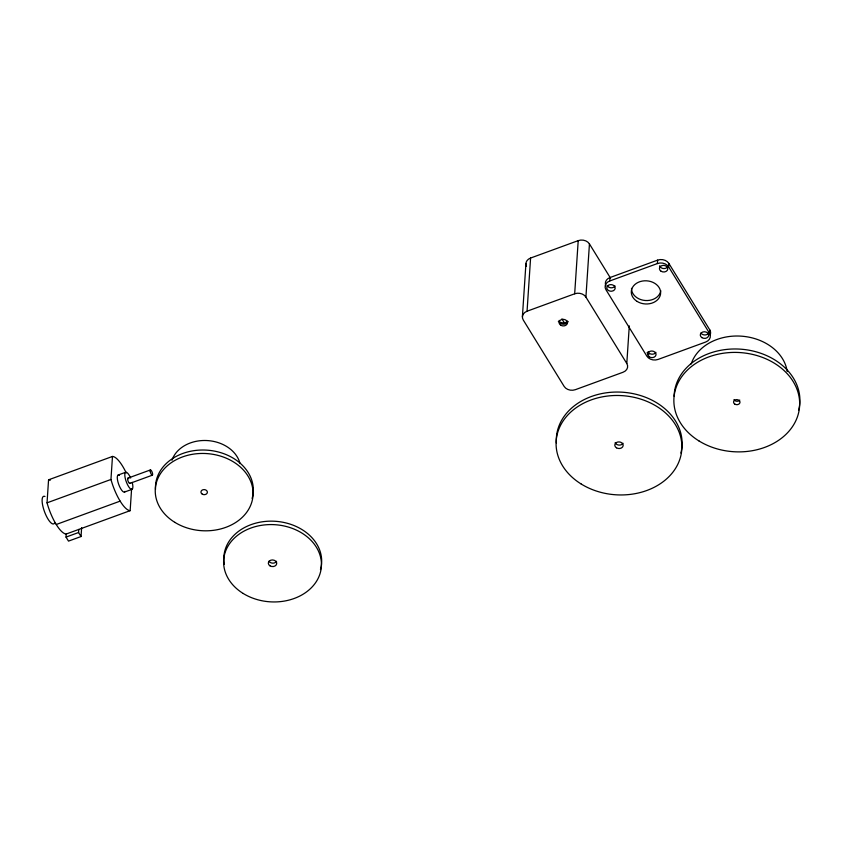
<?xml version="1.0" encoding="UTF-8"?>
<svg xmlns="http://www.w3.org/2000/svg" width="842" height="842" viewBox="0 0 842 842"><rect width="100%" height="100%" fill="white"/><g stroke="black" fill="none" stroke-linecap="round" stroke-linejoin="round"><path stroke-width="1.26" d="M81.632 527.66L81.043 536.533L68.507 541.111L66.034 537.091L66.234 534.017A28.681 8.62 69.9 0 1 47.036 502.832L48.562 479.824L112.481 456.448A28.681 8.62 69.9 0 1 126.226 472.951M81.043 536.533L78.569 532.512L78.769 529.439M66.234 534.017L130.152 510.652A28.681 8.62 69.9 0 1 110.955 479.466L112.481 456.448M130.152 510.652L131.594 488.918M522.387 316.918L525.924 263.757M629.29 325.875L626.795 363.481A8.399 6.62 3.8 0 1 622.985 372.269L575.37 389.678A8.399 6.62 3.8 0 1 564.129 386.394L523.261 320.002A8.399 6.62 3.8 0 1 527.06 311.214L530.586 258.041L578.212 240.633A8.399 6.62 3.8 0 1 589.442 243.917L610.566 278.228M527.06 311.214L574.676 293.795L578.212 240.633M626.795 363.481L585.916 297.089L589.442 243.917M709.732 329.811L709.501 333.243A8.399 6.62 3.8 0 1 705.701 342.02L658.076 359.439A8.399 6.62 3.8 0 1 646.845 356.145L605.966 289.753A8.399 6.62 3.8 0 1 609.766 280.965L609.997 277.544L657.623 260.125A8.399 6.62 3.8 0 1 668.853 263.409L709.732 329.811A8.399 6.62 3.8 0 1 710.153 334.884M609.766 280.965L657.392 263.557L657.623 260.125M709.501 333.243L668.622 266.84L668.853 263.409M118.143 475.025L125.669 472.278M47.036 502.832L110.955 479.466M127.858 478.182L150.413 469.931M563.298 323.307L568.108 321.549M129.805 483.424L152.37 475.172M124.479 492.075L132.005 489.328M56.235 524.503L120.143 501.127M66.034 537.091L78.569 532.512M561.93 318.918L564.635 323.317M171.968 460.248A34.975 27.597 3.8 0 1 206.553 440.524A34.975 27.597 3.8 0 1 239.928 463.153M155.528 489.36A48.962 38.637 3.8 0 1 208.648 450.281A48.962 38.637 3.8 0 1 252.105 498.443M224.361 564.308A48.962 38.637 3.8 0 1 274.597 521.24A48.962 38.637 3.8 0 1 320.465 569.581M276.565 561.309A4.199 3.315 3.8 0 1 272.819 563.151A4.199 3.315 3.8 0 1 268.998 561.214M130.057 482.961A2.8 0.842 69.9 0 1 128.721 482.519A2.8 0.842 69.9 0 1 127.595 478.951A2.8 0.842 69.9 0 1 128.721 478.751M54.719 522.756A14.693 4.421 69.9 0 1 44.552 511.82A14.693 4.421 69.9 0 1 44.994 496.475M48.562 479.824A28.681 8.62 69.9 0 1 50.236 480.245M125.079 491.37A9.094 2.736 69.9 0 1 118.627 484.161A9.094 2.736 69.9 0 1 119.427 475.309M132.194 482.361A9.094 2.736 69.9 0 1 129.784 488.192A9.094 2.736 69.9 0 1 124.816 474.13A9.094 2.736 69.9 0 1 130.657 478.024M657.392 263.557A8.399 6.62 3.8 0 1 668.622 266.84M648.971 354.745A8.399 6.62 3.8 0 1 647.066 352.724M605.893 285.775A8.399 6.62 3.8 0 1 609.997 277.544M615.018 285.964A4.199 3.315 3.8 0 1 611.271 287.806A4.199 3.315 3.8 0 1 607.45 285.87M660.77 290.711A14.693 11.588 3.8 0 1 645.183 300.499A14.693 11.588 3.8 0 1 631.521 288.374M667.811 266.409A4.199 3.315 3.8 0 1 663.538 268.545A4.199 3.315 3.8 0 1 659.718 265.735M655.897 352.366A4.199 3.315 3.8 0 1 651.761 354.187A4.199 3.315 3.8 0 1 648.045 351.693M708.532 333.116A4.199 3.315 3.8 0 1 704.775 334.958A4.199 3.315 3.8 0 1 700.954 333.022M574.676 293.795A8.399 6.62 3.8 0 1 585.916 297.089M567.74 322.307A9.094 7.178 3.8 0 1 558.33 321.412M567.561 321.076A4.199 3.315 3.8 0 1 563.077 324.212A4.199 3.315 3.8 0 1 559.204 320.413M526.482 266.282A8.399 6.62 3.8 0 1 530.586 258.041M691.177 363.997A48.962 38.637 3.8 0 1 741.876 336.2A48.962 38.637 3.8 0 1 787.207 371.49M739.771 400.076A3.221 2.537 3.8 0 1 736.739 401.234A3.221 2.537 3.8 0 1 734.003 399.55M674.116 396.235A62.961 49.678 3.8 0 1 743.77 349.451A62.961 49.678 3.8 0 1 798.69 410.001M556.404 443.05A62.961 49.678 3.8 0 1 623.617 392.298A62.961 49.678 3.8 0 1 680.894 453.07M623.017 443.26A4.199 3.315 3.8 0 1 618.881 445.081A4.199 3.315 3.8 0 1 615.176 442.587M174.81 522.335A48.962 38.637 3.8 0 0 252.737 497.969A48.962 38.637 3.8 0 0 184.956 456.09A48.962 38.637 3.8 0 0 174.81 522.335M202.238 494.117A3.221 2.537 3.8 0 0 207.353 492.517A3.221 2.537 3.8 0 0 202.901 489.76A3.221 2.537 3.8 0 0 202.238 494.117M243.17 593.463A48.962 38.637 3.8 0 0 321.097 569.108A48.962 38.637 3.8 0 0 253.316 527.218A48.962 38.637 3.8 0 0 243.17 593.463M270.008 565.856A4.199 3.315 3.8 0 0 276.692 563.761A4.199 3.315 3.8 0 0 270.882 560.172A4.199 3.315 3.8 0 0 270.008 565.856M150.192 471.288A2.8 0.842 69.9 0 0 152.286 475.193A2.8 0.842 69.9 0 0 151.697 471.173A2.8 0.842 69.9 0 0 150.192 471.288M608.461 290.511A4.199 3.315 3.8 0 0 615.144 288.427A4.199 3.315 3.8 0 0 609.334 284.828A4.199 3.315 3.8 0 0 608.461 290.511M637.162 301.447A14.693 11.588 3.8 0 0 660.538 294.132A14.693 11.588 3.8 0 0 640.204 281.575A14.693 11.588 3.8 0 0 637.162 301.447M661.096 271.261A4.199 3.315 3.8 0 0 667.78 269.177A4.199 3.315 3.8 0 0 661.97 265.588A4.199 3.315 3.8 0 0 661.096 271.261M649.34 356.903A4.199 3.315 3.8 0 0 656.023 354.819A4.199 3.315 3.8 0 0 650.213 351.23A4.199 3.315 3.8 0 0 649.34 356.903M701.975 337.663A4.199 3.315 3.8 0 0 708.659 335.569A4.199 3.315 3.8 0 0 702.838 331.98A4.199 3.315 3.8 0 0 701.975 337.663M560.74 325.212A4.199 3.315 3.8 0 0 567.424 323.128A4.199 3.315 3.8 0 0 561.614 319.539A4.199 3.315 3.8 0 0 560.74 325.212M699.028 440.976A62.961 49.678 3.8 0 0 799.226 409.654A62.961 49.678 3.8 0 0 712.069 355.798A62.961 49.678 3.8 0 0 699.028 440.976M734.845 404.128A3.221 2.537 3.8 0 0 739.971 402.529A3.221 2.537 3.8 0 0 735.519 399.771A3.221 2.537 3.8 0 0 734.845 404.128M581.233 484.045A62.961 49.678 3.8 0 0 681.431 452.733A62.961 49.678 3.8 0 0 594.273 398.876A62.961 49.678 3.8 0 0 581.233 484.045M616.46 447.807A4.199 3.315 3.8 0 0 623.143 445.713A4.199 3.315 3.8 0 0 617.333 442.124A4.199 3.315 3.8 0 0 616.46 447.807"/></g></svg>
